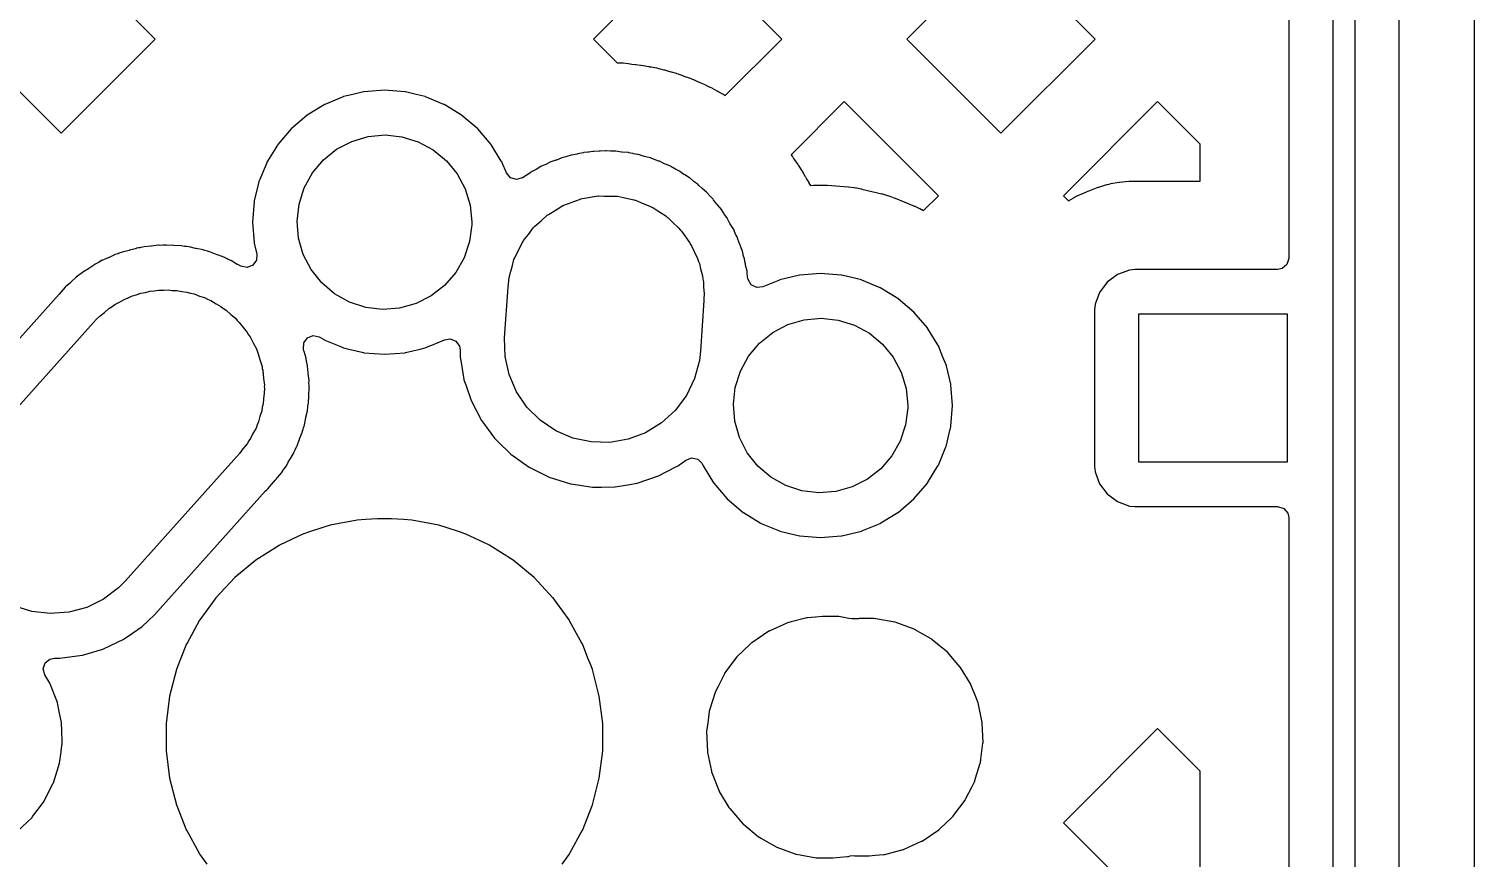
# Model space of a CAD drawing. Extents: x 124.3 to 210.2, y -114.7 to -26.3.
# Drawn here: x 193.42 to 209.99, y -79.89 to -70.38 of the extents above; entities that cross this region are included whole.
import ezdxf

# ---------------------------------------------------------------- set-up
doc = ezdxf.new("R2010")
doc.units = 0
doc.layers.add('BLACK', color=7, linetype='CONTINUOUS')

msp = doc.modelspace()

# ---------------------------------------------------------------- linework, layer by layer
at = {"layer": 'BLACK', "linetype": 'CONTINUOUS'}
for p, q in [((209.992, -30.6388), (209.992, -110.361)), ((208.375, -94.2982), (208.375, -40.4018)), ((208.625, -40.35), (208.625, -94.35)), ((209.133, -94.3142), (209.133, -40.4288)), ((207.867, -56.9845), (207.867, -73.0155)), ((194.871, -70.5004), (193.792, -69.4213)), ((200.976, -69.4213), (199.897, -70.5004)), ((202.055, -70.5004), (200.976, -69.4213)), ((204.568, -69.4213), (203.489, -70.5004)), ((205.647, -70.5004), (204.568, -69.4213)), ((192.712, -70.5004), (193.792, -71.5794)), ((193.792, -71.5794), (194.871, -70.5004)), ((199.897, -70.5004), (200.168, -70.772)), ((201.407, -71.1477), (202.055, -70.5004)), ((203.489, -70.5004), (204.568, -71.5794)), ((204.568, -71.5794), (205.647, -70.5004)), ((200.168, -70.772), (200.205, -70.773)), ((200.205, -70.773), (200.21, -70.7733)), ((200.21, -70.7733), (200.23, -70.7746)), ((200.23, -70.7746), (200.235, -70.7751)), ((200.235, -70.7751), (200.294, -70.7815)), ((200.294, -70.7815), (200.299, -70.7821)), ((200.299, -70.7821), (200.337, -70.7877)), ((200.337, -70.7877), (200.376, -70.7907)), ((200.376, -70.7907), (200.381, -70.7912)), ((200.381, -70.7912), (200.44, -70.7983)), ((200.44, -70.7983), (200.445, -70.7989)), ((200.445, -70.7989), (200.465, -70.802)), ((200.465, -70.802), (200.47, -70.8029)), ((200.47, -70.8029), (200.528, -70.8146)), ((200.528, -70.8146), (200.533, -70.8156)), ((200.533, -70.8156), (200.544, -70.8182)), ((200.544, -70.8182), (200.553, -70.8196)), ((200.553, -70.8196), (200.558, -70.8205)), ((200.558, -70.8205), (200.617, -70.8315)), ((200.617, -70.8315), (200.622, -70.8325)), ((200.622, -70.8325), (200.641, -70.8369)), ((200.641, -70.8369), (200.646, -70.8381)), ((200.646, -70.8381), (200.704, -70.8538)), ((200.704, -70.8538), (200.709, -70.8552)), ((200.709, -70.8552), (200.744, -70.8663)), ((200.744, -70.8663), (200.783, -70.8757)), ((200.783, -70.8757), (200.788, -70.8769)), ((200.788, -70.8769), (200.845, -70.8932)), ((200.845, -70.8932), (200.85, -70.8946)), ((200.85, -70.8946), (200.869, -70.9007)), ((200.869, -70.9007), (200.874, -70.9023)), ((200.874, -70.9023), (200.93, -70.923)), ((200.93, -70.923), (200.934, -70.9248)), ((200.934, -70.9248), (200.945, -70.9294)), ((200.945, -70.9294), (200.954, -70.9321)), ((200.954, -70.9321), (200.959, -70.9336)), ((200.959, -70.9336), (201.015, -70.9538)), ((201.015, -70.9538), (201.02, -70.9555)), ((201.02, -70.9555), (201.038, -70.9629)), ((201.038, -70.9629), (201.043, -70.9648)), ((201.043, -70.9648), (201.097, -70.9893)), ((201.097, -70.9893), (201.102, -70.9914)), ((201.102, -70.9914), (201.134, -71.0075)), ((201.134, -71.0075), (201.172, -71.0232)), ((201.172, -71.0232), (201.176, -71.0252)), ((201.176, -71.0252), (201.231, -71.0503)), ((201.231, -71.0503), (201.235, -71.0524)), ((201.235, -71.0524), (201.253, -71.0614)), ((201.253, -71.0614), (201.257, -71.0637)), ((201.257, -71.0637), (201.309, -71.093)), ((197.028, -71.1628), (196.818, -71.2499)), ((197.032, -71.1609), (197.028, -71.1628)), ((197.028, -71.1628), (197.028, -71.1628)), ((197.138, -71.1355), (197.032, -71.1609)), ((197.258, -71.1066), (197.138, -71.1355)), ((197.263, -71.1055), (197.258, -71.1066)), ((197.258, -71.1066), (197.258, -71.1066)), ((197.5, -71.0868), (197.263, -71.1055)), ((197.737, -71.1055), (197.5, -71.0868)), ((197.742, -71.1066), (197.737, -71.1055)), ((197.862, -71.1355), (197.742, -71.1066)), ((197.742, -71.1066), (197.742, -71.1066)), ((197.968, -71.1609), (197.862, -71.1355)), ((197.972, -71.1628), (197.968, -71.1609)), ((198.182, -71.2499), (197.972, -71.1628)), ((197.972, -71.1628), (197.972, -71.1628)), ((201.309, -71.093), (201.314, -71.0955)), ((201.314, -71.0955), (201.324, -71.1021)), ((201.324, -71.1021), (201.332, -71.1057)), ((201.332, -71.1057), (201.336, -71.108)), ((201.336, -71.108), (201.389, -71.1367)), ((201.389, -71.1367), (201.393, -71.1392)), ((201.393, -71.1392), (201.407, -71.1477)), ((202.772, -71.2174), (202.161, -71.8285)), ((203.851, -72.2964), (202.772, -71.2174)), ((206.364, -71.2174), (205.285, -72.2964)), ((206.852, -71.706), (206.364, -71.2174)), ((196.611, -71.3758), (196.43, -71.53)), ((196.615, -71.3732), (196.611, -71.3758)), ((196.809, -71.2543), (196.615, -71.3732)), ((196.615, -71.3732), (196.615, -71.3732)), ((196.813, -71.2518), (196.809, -71.2543)), ((196.818, -71.2499), (196.813, -71.2518)), ((196.818, -71.2499), (196.818, -71.2499)), ((198.187, -71.2518), (198.182, -71.2499)), ((198.182, -71.2499), (198.182, -71.2499)), ((198.191, -71.2543), (198.187, -71.2518)), ((198.385, -71.3732), (198.191, -71.2543)), ((198.389, -71.3758), (198.385, -71.3732)), ((198.385, -71.3732), (198.385, -71.3732)), ((198.57, -71.53), (198.389, -71.3758)), ((196.43, -71.53), (196.276, -71.7106)), ((198.724, -71.7106), (198.57, -71.53)), ((196.273, -71.7148), (196.161, -71.8982)), ((196.276, -71.7106), (196.273, -71.7148)), ((196.273, -71.7148), (196.273, -71.7148)), ((196.952, -71.7632), (197.125, -71.6728)), ((197.125, -71.6728), (197.313, -71.6177)), ((197.313, -71.6177), (197.507, -71.6)), ((197.507, -71.6), (197.701, -71.6204)), ((197.701, -71.6204), (197.888, -71.6781)), ((197.888, -71.6781), (198.059, -71.771)), ((198.727, -71.7148), (198.724, -71.7106)), ((198.839, -71.8982), (198.727, -71.7148)), ((198.727, -71.7148), (198.727, -71.7148)), ((206.852, -72.1275), (206.852, -71.706)), ((196.161, -71.8982), (196.152, -71.913)), ((196.675, -72.035), (196.8, -71.8855)), ((196.8, -71.8855), (196.952, -71.7632)), ((198.059, -71.771), (198.21, -71.8954)), ((198.21, -71.8954), (198.333, -72.0466)), ((198.848, -71.913), (198.839, -71.8982)), ((199.465, -71.8899), (199.397, -71.9128)), ((199.473, -71.8869), (199.465, -71.8899)), ((199.534, -71.8616), (199.473, -71.8869)), ((199.581, -71.8504), (199.534, -71.8616)), ((199.591, -71.8473), (199.581, -71.8504)), ((199.64, -71.8308), (199.591, -71.8473)), ((199.645, -71.83), (199.64, -71.8308)), ((199.71, -71.819), (199.645, -71.83)), ((199.645, -71.83), (199.645, -71.83)), ((199.718, -71.8173), (199.71, -71.819)), ((199.779, -71.8028), (199.718, -71.8173)), ((199.784, -71.8016), (199.779, -71.8028)), ((199.779, -71.8028), (199.779, -71.8028)), ((199.789, -71.8012), (199.784, -71.8016)), ((199.833, -71.7978), (199.789, -71.8012)), ((199.789, -71.8012), (199.789, -71.8012)), ((199.844, -71.7964), (199.833, -71.7978)), ((199.889, -71.7887), (199.844, -71.7964)), ((199.894, -71.7879), (199.889, -71.7887)), ((199.889, -71.7887), (199.889, -71.7887)), ((199.899, -71.7879), (199.894, -71.7879)), ((199.961, -71.7872), (199.899, -71.7879)), ((199.899, -71.7879), (199.899, -71.7879)), ((199.964, -71.7872), (199.961, -71.7872)), ((199.972, -71.7868), (199.964, -71.7872)), ((200.035, -71.7818), (199.972, -71.7868)), ((200.04, -71.7814), (200.035, -71.7818)), ((200.045, -71.7818), (200.04, -71.7814)), ((200.09, -71.7854), (200.045, -71.7818)), ((200.101, -71.7857), (200.09, -71.7854)), ((200.127, -71.7855), (200.101, -71.7857)), ((200.151, -71.7852), (200.127, -71.7855)), ((200.219, -71.7952), (200.151, -71.7852)), ((200.227, -71.7962), (200.219, -71.7952)), ((200.291, -71.8012), (200.227, -71.7962)), ((200.296, -71.8016), (200.291, -71.8012)), ((200.291, -71.8012), (200.291, -71.8012)), ((200.301, -71.8028), (200.296, -71.8016)), ((200.346, -71.8134), (200.301, -71.8028)), ((200.301, -71.8028), (200.301, -71.8028)), ((200.357, -71.8156), (200.346, -71.8134)), ((200.4, -71.822), (200.357, -71.8156)), ((200.405, -71.8228), (200.4, -71.822)), ((200.4, -71.822), (200.4, -71.822)), ((200.424, -71.8285), (200.405, -71.8228)), ((200.453, -71.8376), (200.424, -71.8285)), ((200.47, -71.843), (200.453, -71.8376)), ((200.478, -71.8452), (200.47, -71.843)), ((200.546, -71.8616), (200.478, -71.8452)), ((200.551, -71.8635), (200.546, -71.8616)), ((200.594, -71.8813), (200.551, -71.8635)), ((200.604, -71.8851), (200.594, -71.8813)), ((200.646, -71.8982), (200.604, -71.8851)), ((200.651, -71.8997), (200.646, -71.8982)), ((200.646, -71.8982), (200.646, -71.8982)), ((200.655, -71.9019), (200.651, -71.8997)), ((200.71, -71.9292), (200.655, -71.9019)), ((200.655, -71.9019), (200.655, -71.9019)), ((202.161, -71.8285), (202.177, -71.8492)), ((202.177, -71.8492), (202.18, -71.8531)), ((202.18, -71.8531), (202.191, -71.8691)), ((202.191, -71.8691), (202.194, -71.8732)), ((202.194, -71.8732), (202.228, -71.9229)), ((196.15, -71.9176), (196.071, -72.1086)), ((196.152, -71.913), (196.15, -71.9176)), ((196.15, -71.9176), (196.15, -71.9176)), ((196.581, -72.2061), (196.675, -72.035)), ((198.333, -72.0466), (198.425, -72.2189)), ((198.85, -71.9176), (198.848, -71.913)), ((198.898, -72.0331), (198.85, -71.9176)), ((198.85, -71.9176), (198.85, -71.9176)), ((198.944, -72.0894), (198.898, -72.0331)), ((199.117, -72.0699), (199.085, -72.0894)), ((199.126, -72.0636), (199.117, -72.0699)), ((199.142, -72.0519), (199.126, -72.0636)), ((199.169, -72.0319), (199.142, -72.0519)), ((199.194, -72.019), (199.169, -72.0319)), ((199.233, -71.9983), (199.194, -72.019)), ((199.241, -71.9941), (199.233, -71.9983)), ((199.292, -71.9626), (199.241, -71.9941)), ((199.296, -71.96), (199.292, -71.9626)), ((199.292, -71.9626), (199.292, -71.9626)), ((199.301, -71.9581), (199.296, -71.96)), ((199.34, -71.9419), (199.301, -71.9581)), ((199.301, -71.9581), (199.301, -71.9581)), ((199.35, -71.9371), (199.34, -71.9419)), ((199.392, -71.9151), (199.35, -71.9371)), ((199.397, -71.9128), (199.392, -71.9151)), ((199.392, -71.9151), (199.392, -71.9151)), ((200.718, -71.9328), (200.71, -71.9292)), ((200.735, -71.9397), (200.718, -71.9328)), ((200.779, -71.9581), (200.735, -71.9397)), ((200.784, -71.96), (200.779, -71.9581)), ((200.779, -71.9581), (200.779, -71.9581)), ((200.828, -71.9873), (200.784, -71.96)), ((200.838, -71.9927), (200.828, -71.9873)), ((200.881, -72.014), (200.838, -71.9927)), ((200.885, -72.0169), (200.881, -72.014)), ((200.934, -72.0519), (200.885, -72.0169)), ((200.885, -72.0169), (200.885, -72.0169)), ((200.942, -72.0567), (200.934, -72.0519)), ((200.999, -72.0918), (200.942, -72.0567)), ((202.228, -71.9229), (202.23, -71.9271)), ((202.23, -71.9271), (202.238, -71.9395)), ((202.238, -71.9395), (202.242, -71.9447)), ((202.242, -71.9447), (202.245, -71.9487)), ((202.245, -71.9487), (202.278, -71.9981)), ((202.278, -71.9981), (202.281, -72.0022)), ((202.281, -72.0022), (202.292, -72.019)), ((202.292, -72.019), (202.294, -72.0232)), ((202.294, -72.0232), (202.324, -72.0751)), ((196.049, -72.1809), (196.007, -72.3559)), ((196.061, -72.1324), (196.049, -72.1809)), ((196.071, -72.1086), (196.061, -72.1324)), ((196.522, -72.3921), (196.581, -72.2061)), ((198.425, -72.2189), (198.481, -72.4058)), ((199.012, -72.1109), (198.944, -72.0894)), ((199.08, -72.0923), (199.012, -72.1109)), ((199.085, -72.0894), (199.08, -72.0923)), ((201.003, -72.0944), (200.999, -72.0918)), ((200.999, -72.0918), (200.999, -72.0918)), ((201.043, -72.1287), (201.003, -72.0944)), ((201.052, -72.1356), (201.043, -72.1287)), ((201.043, -72.1287), (201.043, -72.1287)), ((201.087, -72.1601), (201.052, -72.1356)), ((201.091, -72.1629), (201.087, -72.1601)), ((201.087, -72.1601), (201.087, -72.1601)), ((201.106, -72.1779), (201.091, -72.1629)), ((201.137, -72.2081), (201.106, -72.1779)), ((201.143, -72.2139), (201.137, -72.2081)), ((201.193, -72.2567), (201.143, -72.2139)), ((202.324, -72.0751), (202.326, -72.0795)), ((202.326, -72.0795), (202.341, -72.1086)), ((202.341, -72.1086), (202.365, -72.1463)), ((202.365, -72.1463), (202.367, -72.1506)), ((202.367, -72.1506), (202.383, -72.1789)), ((202.383, -72.1789), (202.42, -72.176)), ((202.42, -72.176), (202.425, -72.1757)), ((202.425, -72.1757), (202.485, -72.1733)), ((202.485, -72.1733), (202.49, -72.1732)), ((202.49, -72.1732), (202.51, -72.1732)), ((202.51, -72.1732), (202.515, -72.1733)), ((202.515, -72.1733), (202.575, -72.1757)), ((202.575, -72.1757), (202.58, -72.176)), ((202.58, -72.176), (202.816, -72.1946)), ((202.816, -72.1946), (202.821, -72.1951)), ((202.821, -72.1951), (202.881, -72.2021)), ((202.881, -72.2021), (202.886, -72.2028)), ((202.886, -72.2028), (202.905, -72.2059)), ((202.905, -72.2059), (202.91, -72.2067)), ((202.91, -72.2067), (202.969, -72.2184)), ((202.969, -72.2184), (202.973, -72.2195)), ((202.973, -72.2195), (203.204, -72.2749)), ((205.547, -72.2499), (205.684, -72.1988)), ((205.684, -72.1988), (205.691, -72.1962)), ((205.691, -72.1962), (205.782, -72.1684)), ((205.782, -72.1684), (205.79, -72.1664)), ((205.79, -72.1664), (205.821, -72.1591)), ((205.821, -72.1591), (205.828, -72.1575)), ((205.828, -72.1575), (205.922, -72.1413)), ((205.922, -72.1413), (205.93, -72.1402)), ((205.93, -72.1402), (205.992, -72.1334)), ((205.992, -72.1334), (205.996, -72.1331)), ((205.996, -72.1331), (206.037, -72.1298)), ((206.037, -72.1298), (206.04, -72.1295)), ((206.04, -72.1295), (206.054, -72.1288)), ((206.054, -72.1288), (206.057, -72.1287)), ((206.057, -72.1287), (206.098, -72.1275)), ((206.098, -72.1275), (206.102, -72.1275)), ((206.102, -72.1275), (206.852, -72.1275)), ((196.005, -72.3633), (195.987, -72.6)), ((196.007, -72.3559), (196.005, -72.3633)), ((196.5, -72.586), (196.522, -72.3921)), ((199.556, -72.4046), (199.681, -72.3584)), ((199.681, -72.3584), (199.746, -72.3338)), ((199.746, -72.3338), (199.748, -72.3335)), ((199.748, -72.3335), (199.749, -72.3333)), ((199.749, -72.3333), (199.952, -72.2985)), ((199.952, -72.2985), (199.954, -72.2985)), ((199.954, -72.2985), (199.957, -72.298)), ((199.957, -72.298), (200.02, -72.2994)), ((200.02, -72.2994), (200.158, -72.3012)), ((200.158, -72.3012), (200.164, -72.3025)), ((200.164, -72.3025), (200.171, -72.3027)), ((200.171, -72.3027), (200.24, -72.3176)), ((200.24, -72.3176), (200.36, -72.3413)), ((200.36, -72.3413), (200.37, -72.3456)), ((200.37, -72.3456), (200.38, -72.3476)), ((200.38, -72.3476), (200.446, -72.3758)), ((200.446, -72.3758), (200.551, -72.4176)), ((201.199, -72.2614), (201.193, -72.2567)), ((201.233, -72.3021), (201.199, -72.2614)), ((201.241, -72.3103), (201.233, -72.3021)), ((201.267, -72.3357), (201.241, -72.3103)), ((201.274, -72.3428), (201.267, -72.3357)), ((201.293, -72.3682), (201.274, -72.3428)), ((201.312, -72.3941), (201.293, -72.3682)), ((201.318, -72.4008), (201.312, -72.3941)), ((201.366, -72.4569), (201.318, -72.4008)), ((203.204, -72.2749), (203.209, -72.2762)), ((203.209, -72.2762), (203.267, -72.2924)), ((203.267, -72.2924), (203.271, -72.2938)), ((203.271, -72.2938), (203.29, -72.2999)), ((203.29, -72.2999), (203.295, -72.3016)), ((203.295, -72.3016), (203.351, -72.3223)), ((203.351, -72.3223), (203.356, -72.3241)), ((203.356, -72.3241), (203.575, -72.4149)), ((203.68, -72.4667), (203.851, -72.2964)), ((205.285, -72.2964), (205.344, -72.3559)), ((205.344, -72.3559), (205.394, -72.3242)), ((205.394, -72.3242), (205.401, -72.3197)), ((205.401, -72.3197), (205.433, -72.3025)), ((205.433, -72.3025), (205.441, -72.2985)), ((205.441, -72.2985), (205.539, -72.2534)), ((205.539, -72.2534), (205.547, -72.2499)), ((198.481, -72.4058), (198.5, -72.6)), ((199.295, -72.5836), (199.364, -72.5203)), ((199.364, -72.5203), (199.373, -72.5148)), ((199.373, -72.5148), (199.379, -72.5099)), ((199.379, -72.5099), (199.468, -72.4566)), ((199.468, -72.4566), (199.546, -72.4088)), ((199.546, -72.4088), (199.552, -72.4066)), ((199.552, -72.4066), (199.556, -72.4046)), ((200.551, -72.4176), (200.564, -72.4262)), ((200.564, -72.4262), (200.576, -72.4313)), ((200.576, -72.4313), (200.635, -72.4707)), ((200.635, -72.4707), (200.725, -72.5275)), ((200.725, -72.5275), (200.74, -72.5415)), ((200.74, -72.5415), (200.754, -72.5506)), ((200.754, -72.5506), (200.802, -72.5989)), ((201.368, -72.4611), (201.366, -72.4569)), ((201.394, -72.503), (201.368, -72.4611)), ((201.368, -72.4611), (201.368, -72.4611)), ((201.4, -72.5123), (201.394, -72.503)), ((201.425, -72.5453), (201.4, -72.5123)), ((201.428, -72.5492), (201.425, -72.5453)), ((201.425, -72.5453), (201.425, -72.5453)), ((201.43, -72.5536), (201.428, -72.5492)), ((201.457, -72.6052), (201.43, -72.5536)), ((201.43, -72.5536), (201.43, -72.5536)), ((203.575, -72.4149), (203.58, -72.4169)), ((203.58, -72.4169), (203.634, -72.442)), ((203.634, -72.442), (203.638, -72.4441)), ((203.638, -72.4441), (203.656, -72.4531)), ((203.656, -72.4531), (203.66, -72.4554)), ((203.66, -72.4554), (203.68, -72.4667)), ((195.987, -72.6), (196.005, -72.8367)), ((196.516, -72.7805), (196.5, -72.586)), ((198.5, -72.6279), (198.475, -72.8215)), ((198.5, -72.6), (198.5, -72.6279)), ((199.151, -72.7385), (199.206, -72.6643)), ((199.206, -72.6643), (199.217, -72.6543)), ((199.217, -72.6543), (199.224, -72.6456)), ((199.224, -72.6456), (199.295, -72.5836)), ((200.802, -72.5989), (200.876, -72.6672)), ((200.876, -72.6672), (200.891, -72.6875)), ((200.891, -72.6875), (200.905, -72.7014)), ((200.905, -72.7014), (200.942, -72.7559)), ((201.461, -72.6127), (201.457, -72.6052)), ((201.497, -72.6719), (201.461, -72.6127)), ((201.5, -72.6761), (201.497, -72.6719)), ((201.497, -72.6719), (201.497, -72.6719)), ((201.521, -72.7266), (201.5, -72.6761)), ((201.526, -72.7367), (201.521, -72.7266)), ((194.657, -72.8978), (194.652, -72.8993)), ((194.661, -72.8972), (194.657, -72.8978)), ((194.68, -72.8947), (194.661, -72.8972)), ((194.661, -72.8972), (194.661, -72.8972)), ((194.694, -72.8928), (194.68, -72.8947)), ((194.707, -72.8904), (194.694, -72.8928)), ((194.744, -72.8816), (194.707, -72.8904)), ((194.824, -72.8753), (194.744, -72.8816)), ((194.831, -72.8746), (194.824, -72.8753)), ((194.911, -72.8638), (194.831, -72.8746)), ((194.916, -72.864), (194.911, -72.8638)), ((194.949, -72.8648), (194.916, -72.864)), ((194.916, -72.864), (194.916, -72.864)), ((194.962, -72.8644), (194.949, -72.8648)), ((194.995, -72.8618), (194.962, -72.8644)), ((195, -72.8614), (194.995, -72.8618)), ((194.995, -72.8618), (194.995, -72.8618)), ((195.081, -72.8678), (195, -72.8614)), ((195.087, -72.8681), (195.081, -72.8678)), ((195.168, -72.8701), (195.087, -72.8681)), ((195.173, -72.871), (195.168, -72.8701)), ((195.206, -72.877), (195.173, -72.871)), ((195.173, -72.871), (195.173, -72.871)), ((195.219, -72.8787), (195.206, -72.877)), ((195.231, -72.8796), (195.219, -72.8787)), ((195.256, -72.8816), (195.231, -72.8796)), ((195.261, -72.8828), (195.256, -72.8816)), ((195.335, -72.9005), (195.261, -72.8828)), ((195.261, -72.8828), (195.261, -72.8828)), ((196.005, -72.8367), (196.007, -72.8415)), ((196.007, -72.8415), (196.007, -72.8415)), ((196.007, -72.8415), (196.036, -72.9643)), ((196.57, -72.9681), (196.516, -72.7805)), ((198.475, -72.8215), (198.414, -73.0067)), ((199.039, -72.9164), (199.078, -72.8355)), ((199.078, -72.8355), (199.09, -72.8202)), ((199.09, -72.8202), (199.096, -72.8073)), ((199.096, -72.8073), (199.151, -72.7385)), ((200.942, -72.7559), (200.999, -72.8322)), ((200.999, -72.8322), (201.012, -72.8589)), ((201.012, -72.8589), (201.025, -72.878)), ((201.025, -72.878), (201.051, -72.9362)), ((201.542, -72.7688), (201.526, -72.7367)), ((201.547, -72.7771), (201.542, -72.7688)), ((201.548, -72.7818), (201.547, -72.7771)), ((201.567, -72.8364), (201.548, -72.7818)), ((201.57, -72.8445), (201.567, -72.8364)), ((201.598, -72.9137), (201.57, -72.8445)), ((194.224, -73.0598), (194.213, -73.066)), ((194.256, -73.04), (194.224, -73.0598)), ((194.261, -73.0381), (194.256, -73.04)), ((194.331, -73.0091), (194.261, -73.0381)), ((194.261, -73.0381), (194.261, -73.0381)), ((194.337, -73.0064), (194.331, -73.0091)), ((194.406, -72.9734), (194.337, -73.0064)), ((194.41, -72.9713), (194.406, -72.9734)), ((194.447, -72.9604), (194.41, -72.9713)), ((194.459, -72.9561), (194.447, -72.9604)), ((194.494, -72.9416), (194.459, -72.9561)), ((194.572, -72.9228), (194.494, -72.9416)), ((194.579, -72.921), (194.572, -72.9228)), ((194.627, -72.9066), (194.579, -72.921)), ((194.652, -72.8993), (194.627, -72.9066)), ((194.652, -72.8993), (194.652, -72.8993)), ((195.342, -72.9019), (195.335, -72.9005)), ((195.421, -72.9165), (195.342, -72.9019)), ((195.426, -72.9182), (195.421, -72.9165)), ((195.457, -72.9291), (195.426, -72.9182)), ((195.426, -72.9182), (195.426, -72.9182)), ((195.47, -72.9328), (195.457, -72.9291)), ((195.47, -72.933), (195.47, -72.9328)), ((195.506, -72.9416), (195.47, -72.933)), ((195.581, -72.9726), (195.506, -72.9416)), ((195.587, -72.975), (195.581, -72.9726)), ((195.627, -72.9888), (195.587, -72.975)), ((195.659, -73.0003), (195.627, -72.9888)), ((195.664, -73.0019), (195.659, -73.0003)), ((195.659, -73.0003), (195.659, -73.0003)), ((195.668, -73.0043), (195.664, -73.0019)), ((195.697, -73.02), (195.668, -73.0043)), ((195.668, -73.0043), (195.668, -73.0043)), ((195.709, -73.0255), (195.697, -73.02)), ((195.739, -73.0381), (195.709, -73.0255)), ((195.744, -73.04), (195.739, -73.0381)), ((195.739, -73.0381), (195.739, -73.0381)), ((195.748, -73.0426), (195.744, -73.04)), ((195.813, -73.0823), (195.748, -73.0426)), ((195.748, -73.0426), (195.748, -73.0426)), ((196.033, -73.0352), (195.991, -73.093)), ((196.036, -72.9643), (196.033, -73.0352)), ((196.659, -73.1417), (196.57, -72.9681)), ((198.414, -73.0067), (198.317, -73.1764)), ((198.963, -73.1113), (198.985, -73.0278)), ((198.985, -73.0278), (198.995, -73.007)), ((198.995, -73.007), (199.001, -72.9895)), ((199.001, -72.9895), (199.039, -72.9164)), ((201.051, -72.9362), (201.09, -73.0168)), ((201.09, -73.0168), (201.1, -73.0499)), ((201.1, -73.0499), (201.11, -73.0742)), ((201.603, -72.933), (201.598, -72.9137)), ((201.611, -72.9671), (201.603, -72.933)), ((201.614, -72.9779), (201.611, -72.9671)), ((201.629, -73.0208), (201.614, -72.9779)), ((201.637, -73.0679), (201.629, -73.0208)), ((207.867, -73.0155), (207.846, -73.0836)), ((193.967, -73.2284), (193.908, -73.2844)), ((193.998, -73.2068), (193.967, -73.2284)), ((194.008, -73.1989), (193.998, -73.2068)), ((194.037, -73.1744), (194.008, -73.1989)), ((194.041, -73.1718), (194.037, -73.1744)), ((194.106, -73.1322), (194.041, -73.1718)), ((194.041, -73.1718), (194.041, -73.1718)), ((194.111, -73.1285), (194.106, -73.1322)), ((194.178, -73.0824), (194.111, -73.1285)), ((194.183, -73.0803), (194.178, -73.0824)), ((194.213, -73.066), (194.183, -73.0803)), ((194.183, -73.0803), (194.183, -73.0803)), ((195.819, -73.0857), (195.813, -73.0823)), ((195.854, -73.1046), (195.819, -73.0857)), ((195.925, -73.1192), (195.854, -73.1046)), ((195.991, -73.093), (195.925, -73.1192)), ((196.781, -73.2947), (196.659, -73.1417)), ((198.317, -73.1764), (198.19, -73.3242)), ((198.93, -73.2343), (198.937, -73.208)), ((198.937, -73.208), (198.94, -73.1861)), ((198.94, -73.1861), (198.963, -73.1113)), ((201.11, -73.0742), (201.123, -73.1335)), ((201.123, -73.1335), (201.146, -73.215)), ((201.146, -73.215), (201.15, -73.2537)), ((201.639, -73.0821), (201.637, -73.0679)), ((201.641, -73.0905), (201.639, -73.0821)), ((201.657, -73.1589), (201.641, -73.0905)), ((201.658, -73.1637), (201.657, -73.1589)), ((201.657, -73.1589), (201.657, -73.1589)), ((201.66, -73.1868), (201.658, -73.1637)), ((201.663, -73.2187), (201.66, -73.1868)), ((201.664, -73.2298), (201.663, -73.2187)), ((201.667, -73.2455), (201.664, -73.2298)), ((202.258, -73.2066), (202.113, -73.2416)), ((202.263, -73.2055), (202.258, -73.2066)), ((202.258, -73.2066), (202.258, -73.2066)), ((202.5, -73.1868), (202.263, -73.2055)), ((202.737, -73.2055), (202.5, -73.1868)), ((202.742, -73.2066), (202.737, -73.2055)), ((202.887, -73.2416), (202.742, -73.2066)), ((202.742, -73.2066), (202.742, -73.2066)), ((205.903, -73.1994), (205.787, -73.2867)), ((206.04, -73.1483), (205.903, -73.1994)), ((206.102, -73.1415), (206.04, -73.1483)), ((207.74, -73.1415), (206.102, -73.1415)), ((207.793, -73.1301), (207.74, -73.1415)), ((207.846, -73.0836), (207.793, -73.1301)), ((193.838, -73.3451), (193.772, -73.4224)), ((193.841, -73.3414), (193.838, -73.3451)), ((193.838, -73.3451), (193.838, -73.3451)), ((193.845, -73.3382), (193.841, -73.3414)), ((193.903, -73.2889), (193.845, -73.3382)), ((193.845, -73.3382), (193.845, -73.3382)), ((193.908, -73.2844), (193.903, -73.2889)), ((194.761, -73.4044), (194.809, -73.3914)), ((194.809, -73.3914), (194.859, -73.3876)), ((194.859, -73.3876), (194.912, -73.3785)), ((194.912, -73.3785), (194.969, -73.3792)), ((194.969, -73.3792), (195.022, -73.3752)), ((195.022, -73.3752), (195.068, -73.3805)), ((195.068, -73.3805), (195.118, -73.3812)), ((195.118, -73.3812), (195.178, -73.3931)), ((195.178, -73.3931), (195.234, -73.3996)), ((196.929, -73.4211), (196.781, -73.2947)), ((198.19, -73.3242), (198.036, -73.4443)), ((198.878, -73.9235), (198.917, -73.3435)), ((198.917, -73.3435), (198.93, -73.2343)), ((201.15, -73.2537), (201.156, -73.2829)), ((201.156, -73.2829), (201.158, -73.3408)), ((201.158, -73.3408), (201.165, -73.42)), ((201.669, -73.2557), (201.667, -73.2455)), ((201.705, -73.3167), (201.669, -73.2557)), ((201.769, -73.3485), (201.705, -73.3167)), ((201.839, -73.3409), (201.769, -73.3485)), ((202.028, -73.2628), (201.839, -73.3409)), ((202.032, -73.2609), (202.028, -73.2628)), ((202.028, -73.2628), (202.028, -73.2628)), ((202.113, -73.2416), (202.032, -73.2609)), ((202.968, -73.2609), (202.887, -73.2416)), ((202.972, -73.2628), (202.968, -73.2609)), ((203.182, -73.3499), (202.972, -73.2628)), ((202.972, -73.2628), (202.972, -73.2628)), ((203.187, -73.3518), (203.182, -73.3499)), ((203.182, -73.3499), (203.182, -73.3499)), ((203.191, -73.3543), (203.187, -73.3518)), ((203.385, -73.4732), (203.191, -73.3543)), ((205.787, -73.2867), (205.699, -73.4033)), ((193.77, -73.4247), (192.9, -74.3943)), ((193.772, -73.4224), (193.77, -73.4247)), ((194.377, -73.5671), (194.411, -73.5418)), ((194.411, -73.5418), (194.462, -73.5165)), ((194.462, -73.5165), (194.516, -73.4846)), ((194.516, -73.4846), (194.561, -73.4678)), ((194.561, -73.4678), (194.602, -73.4476)), ((194.602, -73.4476), (194.654, -73.4334)), ((194.654, -73.4334), (194.709, -73.4133)), ((194.709, -73.4133), (194.761, -73.4044)), ((195.234, -73.3996), (195.275, -73.4124)), ((195.275, -73.4124), (195.32, -73.4213)), ((195.32, -73.4213), (195.381, -73.4457)), ((195.381, -73.4457), (195.438, -73.4637)), ((195.438, -73.4637), (195.472, -73.4822)), ((195.472, -73.4822), (195.511, -73.4976)), ((195.511, -73.4976), (195.57, -73.535)), ((195.57, -73.535), (195.626, -73.5651)), ((197.1, -73.5164), (196.929, -73.4211)), ((197.285, -73.5767), (197.1, -73.5164)), ((197.862, -73.5323), (197.674, -73.5848)), ((198.036, -73.4443), (197.862, -73.5323)), ((201.162, -73.4965), (201.122, -74.0765)), ((201.163, -73.4789), (201.162, -73.4905)), ((201.162, -73.4905), (201.162, -73.4965)), ((201.165, -73.42), (201.163, -73.4789)), ((203.389, -73.4758), (203.385, -73.4732)), ((203.385, -73.4732), (203.385, -73.4732)), ((203.57, -73.63), (203.389, -73.4758)), ((205.648, -73.5397), (205.641, -73.6019)), ((205.699, -73.4033), (205.648, -73.5397)), ((194.178, -73.7332), (194.184, -73.7256)), ((194.184, -73.7256), (194.195, -73.7155)), ((194.195, -73.7155), (194.24, -73.6706)), ((194.24, -73.6706), (194.289, -73.6338)), ((194.289, -73.6338), (194.339, -73.5899)), ((194.339, -73.5899), (194.377, -73.5671)), ((195.626, -73.5651), (195.653, -73.5875)), ((195.653, -73.5875), (195.685, -73.6075)), ((195.685, -73.6075), (195.74, -73.6582)), ((195.74, -73.6582), (195.791, -73.7003)), ((195.791, -73.7003), (195.812, -73.7246)), ((195.812, -73.7246), (195.836, -73.7472)), ((197.479, -73.5998), (197.285, -73.5767)), ((197.674, -73.5848), (197.479, -73.5998)), ((202.125, -73.7728), (202.313, -73.7177)), ((202.313, -73.7177), (202.507, -73.7)), ((202.507, -73.7), (202.701, -73.7204)), ((202.701, -73.7204), (202.888, -73.7781)), ((203.724, -73.8106), (203.57, -73.63)), ((205.641, -73.6019), (205.641, -75.3981)), ((206.15, -75.35), (206.15, -73.65)), ((206.15, -73.65), (207.85, -73.65)), ((207.85, -73.65), (207.85, -75.35)), ((192.853, -75.2087), (194.163, -73.7487)), ((194.163, -73.7487), (194.178, -73.7332)), ((195.836, -73.7472), (195.884, -73.8109)), ((195.884, -73.8109), (195.928, -73.8644)), ((195.928, -73.8644), (195.942, -73.8887)), ((195.942, -73.8887), (195.959, -73.9122)), ((201.8, -73.9855), (201.952, -73.8632)), ((201.952, -73.8632), (202.125, -73.7728)), ((202.888, -73.7781), (203.059, -73.871)), ((203.059, -73.871), (203.21, -73.9954)), ((203.727, -73.8148), (203.724, -73.8106)), ((203.836, -73.9937), (203.727, -73.8148)), ((203.727, -73.8148), (203.727, -73.8148)), ((195.959, -73.9122), (195.997, -73.9879)), ((195.997, -73.9879), (196.032, -74.0514)), ((196.032, -74.0514), (196.039, -74.0742)), ((196.573, -74.0532), (196.576, -73.9823)), ((196.577, -74.0725), (196.573, -74.0532)), ((196.576, -73.9823), (196.618, -73.9246)), ((196.618, -73.9246), (196.683, -73.8983)), ((196.683, -73.8983), (196.753, -73.9119)), ((196.753, -73.9119), (196.761, -73.9164)), ((196.761, -73.9164), (196.813, -73.9482)), ((196.813, -73.9482), (196.818, -73.9501)), ((196.818, -73.9501), (196.818, -73.9501)), ((196.818, -73.9501), (196.989, -74.021)), ((196.989, -74.021), (197.032, -74.0391)), ((197.032, -74.0391), (197.091, -74.0532)), ((197.091, -74.0532), (197.258, -74.0934)), ((197.742, -74.0934), (197.909, -74.0532)), ((197.909, -74.0532), (197.968, -74.0391)), ((197.968, -74.0391), (198.019, -74.0176)), ((198.019, -74.0176), (198.044, -74.0074)), ((198.044, -74.0074), (198.187, -73.9482)), ((198.187, -73.9488), (198.254, -73.9363)), ((198.187, -73.9482), (198.187, -73.9488)), ((198.254, -73.9363), (198.319, -73.963)), ((198.319, -73.963), (198.36, -74.021)), ((198.36, -74.021), (198.367, -74.0603)), ((198.883, -74.1371), (198.878, -73.9235)), ((201.675, -74.135), (201.8, -73.9855)), ((203.21, -73.9954), (203.333, -74.1466)), ((203.848, -74.013), (203.836, -73.9937)), ((203.85, -74.0176), (203.848, -74.013)), ((203.903, -74.1457), (203.85, -74.0176)), ((203.85, -74.0176), (203.85, -74.0176)), ((196.039, -74.0742), (196.05, -74.0968)), ((196.05, -74.0968), (196.075, -74.1832)), ((196.075, -74.1832), (196.098, -74.2546)), ((196.579, -74.0791), (196.577, -74.0725)), ((196.602, -74.1565), (196.579, -74.0791)), ((196.603, -74.1614), (196.602, -74.1565)), ((196.607, -74.194), (196.603, -74.1614)), ((196.61, -74.2067), (196.607, -74.194)), ((196.618, -74.2437), (196.61, -74.2067)), ((197.258, -74.0934), (197.258, -74.0934)), ((197.258, -74.0934), (197.263, -74.0945)), ((197.263, -74.0945), (197.5, -74.1132)), ((197.5, -74.1132), (197.737, -74.0945)), ((197.737, -74.0945), (197.742, -74.0934)), ((197.742, -74.0934), (197.742, -74.0934)), ((198.367, -74.0603), (198.368, -74.1132)), ((198.368, -74.1132), (198.368, -74.1457)), ((198.368, -74.1457), (198.382, -74.2314)), ((198.929, -74.3458), (198.883, -74.1371)), ((201.11, -74.1857), (201.054, -74.3921)), ((201.122, -74.0765), (201.11, -74.1857)), ((201.581, -74.3061), (201.675, -74.135)), ((203.333, -74.1466), (203.425, -74.3189)), ((203.939, -74.2324), (203.903, -74.1457)), ((196.098, -74.2546), (196.1, -74.2746)), ((196.1, -74.2746), (196.106, -74.295)), ((196.106, -74.295), (196.115, -74.3903)), ((196.115, -74.3903), (196.124, -74.4666)), ((196.619, -74.2486), (196.618, -74.2437)), ((196.625, -74.3245), (196.619, -74.2486)), ((196.619, -74.2486), (196.619, -74.2486)), ((196.625, -74.3313), (196.625, -74.3245)), ((196.636, -74.4114), (196.625, -74.3313)), ((198.382, -74.2314), (198.407, -74.3788)), ((198.407, -74.3788), (198.411, -74.3992)), ((199.014, -74.542), (198.929, -74.3458)), ((201.522, -74.4921), (201.581, -74.3061)), ((203.425, -74.3189), (203.481, -74.5058)), ((203.942, -74.2437), (203.939, -74.2324)), ((203.993, -74.4557), (203.942, -74.2437)), ((196.124, -74.4666), (196.123, -74.4829)), ((196.123, -74.4829), (196.125, -74.5)), ((196.125, -74.5), (196.123, -74.5589)), ((196.632, -74.5809), (196.638, -74.5049)), ((196.635, -74.4492), (196.636, -74.4163)), ((196.636, -74.4621), (196.635, -74.4492)), ((196.636, -74.4163), (196.636, -74.4114)), ((196.636, -74.4163), (196.636, -74.4163)), ((196.638, -74.4951), (196.636, -74.4621)), ((196.639, -74.5), (196.638, -74.4951)), ((196.638, -74.5049), (196.639, -74.5)), ((198.411, -74.3992), (198.412, -74.4039)), ((198.412, -74.4039), (198.432, -74.4633)), ((198.432, -74.4633), (198.493, -74.6429)), ((199.134, -74.7186), (199.014, -74.542)), ((201.054, -74.3921), (200.961, -74.5845)), ((201.5, -74.686), (201.522, -74.4921)), ((203.481, -74.5058), (203.5, -74.7)), ((203.995, -74.4633), (203.993, -74.4557)), ((204.013, -74.7), (203.995, -74.4633)), ((196.1, -74.7194), (196.094, -74.7626)), ((196.111, -74.6799), (196.1, -74.7194)), ((196.114, -74.6219), (196.111, -74.6799)), ((196.123, -74.5589), (196.114, -74.6219)), ((196.618, -74.7563), (196.621, -74.7184)), ((196.621, -74.7184), (196.623, -74.7056)), ((196.623, -74.7056), (196.629, -74.6733)), ((196.629, -74.6733), (196.63, -74.6684)), ((196.629, -74.6733), (196.629, -74.6733)), ((196.63, -74.6684), (196.632, -74.5877)), ((196.632, -74.5877), (196.632, -74.5809)), ((198.493, -74.6429), (198.612, -74.8707)), ((199.286, -74.8693), (199.134, -74.7186)), ((200.961, -74.5845), (200.833, -74.7557)), ((201.516, -74.8805), (201.5, -74.686)), ((203.5, -74.7), (203.5, -74.7279)), ((203.995, -74.9367), (204.013, -74.7)), ((196.056, -74.8866), (196.04, -74.9201)), ((196.072, -74.8271), (196.056, -74.8866)), ((196.094, -74.7626), (196.072, -74.8271)), ((196.583, -74.9213), (196.598, -74.8419)), ((196.598, -74.8419), (196.599, -74.8352)), ((196.599, -74.8352), (196.617, -74.7611)), ((196.617, -74.7611), (196.618, -74.7563)), ((196.617, -74.7611), (196.617, -74.7611)), ((198.612, -74.8707), (198.648, -74.9188)), ((199.463, -74.9887), (199.286, -74.8693)), ((200.833, -74.7557), (200.675, -74.8996)), ((201.57, -75.0681), (201.516, -74.8805)), ((203.5, -74.7279), (203.475, -74.9215)), ((195.992, -75.0209), (195.964, -75.0794)), ((196.028, -74.9576), (195.992, -75.0209)), ((196.04, -74.9201), (196.028, -74.9576)), ((196.527, -75.0813), (196.556, -75.0109)), ((196.556, -75.0109), (196.558, -75.0063)), ((196.558, -75.0063), (196.567, -74.9694)), ((196.567, -74.9694), (196.571, -74.957)), ((196.571, -74.957), (196.582, -74.926)), ((196.582, -74.926), (196.583, -74.9213)), ((196.582, -74.926), (196.582, -74.926)), ((198.648, -74.9188), (198.762, -75.0726)), ((199.66, -75.0723), (199.463, -74.9887)), ((200.493, -75.0111), (200.293, -75.0862)), ((200.675, -74.8996), (200.493, -75.0111)), ((203.475, -74.9215), (203.414, -75.1067)), ((203.939, -75.1676), (203.971, -75.0353)), ((203.971, -75.0353), (203.993, -74.9415)), ((203.993, -74.9415), (203.995, -74.9367)), ((203.993, -74.9415), (203.993, -74.9415)), ((195.878, -75.1966), (195.837, -75.2513)), ((195.927, -75.1372), (195.878, -75.1966)), ((195.944, -75.1063), (195.927, -75.1372)), ((195.964, -75.0794), (195.944, -75.1063)), ((196.462, -75.2393), (196.475, -75.2088)), ((196.475, -75.2088), (196.48, -75.1971)), ((196.48, -75.1971), (196.496, -75.1682)), ((196.496, -75.1682), (196.498, -75.1638)), ((196.496, -75.1682), (196.496, -75.1682)), ((196.498, -75.1638), (196.5, -75.1592)), ((196.5, -75.1592), (196.525, -75.0877)), ((196.5, -75.1592), (196.5, -75.1592)), ((196.525, -75.0877), (196.527, -75.0813)), ((198.762, -75.0726), (198.765, -75.0771)), ((198.765, -75.0771), (198.769, -75.0806)), ((198.769, -75.0806), (198.769, -75.0806)), ((198.769, -75.0806), (198.797, -75.1081)), ((198.797, -75.1081), (198.949, -75.257)), ((199.869, -75.1173), (199.66, -75.0723)), ((200.082, -75.122), (199.869, -75.1173)), ((200.293, -75.0862), (200.082, -75.122)), ((201.659, -75.2417), (201.57, -75.0681)), ((203.414, -75.1067), (203.317, -75.2764)), ((203.85, -75.3824), (203.937, -75.1722)), ((203.937, -75.1722), (203.939, -75.1676)), ((203.937, -75.1722), (203.937, -75.1722)), ((195.837, -75.2513), (194.527, -76.7113)), ((196.376, -75.39), (196.397, -75.3501)), ((196.397, -75.3501), (196.414, -75.319)), ((196.414, -75.319), (196.418, -75.3131)), ((196.418, -75.3131), (196.457, -75.2481)), ((196.457, -75.2481), (196.46, -75.2439)), ((196.46, -75.2439), (196.462, -75.2393)), ((196.462, -75.2393), (196.462, -75.2393)), ((198.949, -75.257), (199.159, -75.406)), ((200.871, -75.3881), (200.956, -75.3245)), ((200.956, -75.3245), (201.023, -75.3)), ((201.023, -75.3), (201.092, -75.3153)), ((201.092, -75.3153), (201.142, -75.3657)), ((201.142, -75.3657), (201.148, -75.3774)), ((201.148, -75.3774), (201.15, -75.3824)), ((201.15, -75.3824), (201.15, -75.3824)), ((201.15, -75.3824), (201.152, -75.387)), ((201.781, -75.3947), (201.659, -75.2417)), ((203.317, -75.2764), (203.19, -75.4242)), ((203.848, -75.387), (203.85, -75.3824)), ((207.85, -75.35), (206.15, -75.35)), ((196.247, -75.5556), (196.259, -75.5431)), ((196.259, -75.5431), (196.262, -75.5393)), ((196.262, -75.5393), (196.269, -75.5301)), ((196.269, -75.5301), (196.273, -75.5249)), ((196.273, -75.5249), (196.326, -75.4631)), ((196.326, -75.4631), (196.328, -75.4589)), ((196.328, -75.4589), (196.345, -75.4307)), ((196.328, -75.4589), (196.328, -75.4589)), ((196.345, -75.4307), (196.353, -75.42)), ((196.353, -75.42), (196.373, -75.394)), ((196.373, -75.3939), (196.376, -75.39)), ((196.373, -75.394), (196.373, -75.3939)), ((199.159, -75.406), (199.389, -75.5203)), ((199.389, -75.5203), (199.634, -75.5972)), ((200.399, -75.5892), (200.643, -75.5072)), ((200.643, -75.5072), (200.84, -75.4043)), ((200.84, -75.4043), (200.866, -75.3903)), ((200.866, -75.3903), (200.871, -75.3881)), ((200.866, -75.3903), (200.866, -75.3903)), ((201.152, -75.387), (201.154, -75.3912)), ((201.154, -75.3912), (201.273, -75.5852)), ((201.929, -75.5211), (201.781, -75.3947)), ((202.1, -75.6164), (201.929, -75.5211)), ((203.036, -75.5443), (202.862, -75.6323)), ((203.19, -75.4242), (203.036, -75.5443)), ((203.727, -75.5852), (203.846, -75.3912)), ((203.846, -75.3912), (203.848, -75.387)), ((205.641, -75.3981), (205.648, -75.4603)), ((205.648, -75.4603), (205.699, -75.5967)), ((194.863, -77.0987), (196.138, -75.678)), ((196.138, -75.678), (196.15, -75.6663)), ((196.15, -75.6663), (196.155, -75.6618)), ((196.155, -75.6618), (196.159, -75.6586)), ((196.155, -75.6618), (196.155, -75.6618)), ((196.159, -75.6586), (196.162, -75.6549)), ((196.162, -75.6549), (196.229, -75.5768)), ((196.162, -75.6549), (196.162, -75.6549)), ((196.229, -75.5768), (196.231, -75.5745)), ((196.231, -75.5745), (196.247, -75.5556)), ((199.634, -75.5972), (199.639, -75.5979)), ((199.639, -75.5979), (199.639, -75.5979)), ((199.639, -75.5979), (199.884, -75.634)), ((199.884, -75.634), (199.884, -75.634)), ((199.884, -75.634), (199.889, -75.6348)), ((199.889, -75.6348), (199.989, -75.6337)), ((199.989, -75.6337), (200.141, -75.6321)), ((200.141, -75.6321), (200.141, -75.6321)), ((200.141, -75.6321), (200.146, -75.6321)), ((200.146, -75.6321), (200.312, -75.6039)), ((200.312, -75.6039), (200.394, -75.59)), ((200.394, -75.59), (200.399, -75.5892)), ((200.394, -75.59), (200.394, -75.59)), ((201.273, -75.5852), (201.273, -75.5852)), ((201.273, -75.5852), (201.276, -75.5894)), ((201.276, -75.5894), (201.43, -75.77)), ((202.285, -75.6767), (202.1, -75.6164)), ((202.479, -75.6998), (202.285, -75.6767)), ((202.674, -75.6848), (202.479, -75.6998)), ((202.862, -75.6323), (202.674, -75.6848)), ((203.57, -75.77), (203.724, -75.5894)), ((203.724, -75.5894), (203.727, -75.5852)), ((203.727, -75.5852), (203.727, -75.5852)), ((205.699, -75.5967), (205.787, -75.7133)), ((205.787, -75.7133), (205.903, -75.8006)), ((201.43, -75.77), (201.611, -75.9242)), ((203.389, -75.9242), (203.57, -75.77)), ((205.903, -75.8006), (206.04, -75.8517)), ((206.04, -75.8517), (206.102, -75.8585)), ((206.102, -75.8585), (207.74, -75.8585)), ((207.74, -75.8585), (207.809, -75.8785)), ((207.809, -75.8785), (207.855, -75.9322)), ((197.186, -76.0124), (196.876, -76.0714)), ((197.282, -76.0064), (197.186, -76.0124)), ((197.419, -75.9977), (197.282, -76.0064)), ((197.421, -75.9976), (197.419, -75.9977)), ((197.419, -75.9977), (197.419, -75.9977)), ((197.579, -75.9976), (197.421, -75.9976)), ((197.581, -75.9977), (197.579, -75.9976)), ((197.718, -76.0064), (197.581, -75.9977)), ((197.581, -75.9977), (197.581, -75.9977)), ((197.814, -76.0124), (197.718, -76.0064)), ((198.124, -76.0714), (197.814, -76.0124)), ((201.611, -75.9242), (201.615, -75.9268)), ((201.615, -75.9268), (201.615, -75.9268)), ((201.615, -75.9268), (201.809, -76.0457)), ((201.809, -76.0457), (201.813, -76.0482)), ((203.187, -76.0482), (203.191, -76.0457)), ((203.191, -76.0457), (203.385, -75.9268)), ((203.385, -75.9268), (203.389, -75.9242)), ((203.385, -75.9268), (203.385, -75.9268)), ((207.855, -75.9322), (207.867, -75.9845)), ((207.867, -75.9845), (207.867, -92.0155)), ((196.573, -76.1704), (196.296, -76.3011)), ((196.577, -76.1687), (196.573, -76.1704)), ((196.573, -76.1704), (196.573, -76.1704)), ((196.639, -76.1485), (196.577, -76.1687)), ((196.792, -76.0989), (196.639, -76.1485)), ((196.876, -76.0714), (196.792, -76.0989)), ((198.208, -76.0989), (198.124, -76.0714)), ((198.361, -76.1485), (198.208, -76.0989)), ((198.423, -76.1687), (198.361, -76.1485)), ((198.427, -76.1704), (198.423, -76.1687)), ((198.704, -76.3011), (198.427, -76.1704)), ((198.427, -76.1704), (198.427, -76.1704)), ((201.813, -76.0482), (201.818, -76.0501)), ((201.818, -76.0501), (201.818, -76.0501)), ((201.818, -76.0501), (202.028, -76.1372)), ((202.028, -76.1372), (202.032, -76.1391)), ((202.032, -76.1391), (202.113, -76.1584)), ((202.113, -76.1584), (202.258, -76.1934)), ((202.258, -76.1934), (202.258, -76.1934)), ((202.258, -76.1934), (202.263, -76.1945)), ((202.263, -76.1945), (202.5, -76.2132)), ((202.5, -76.2132), (202.737, -76.1945)), ((202.737, -76.1945), (202.742, -76.1934)), ((202.742, -76.1934), (202.887, -76.1584)), ((202.742, -76.1934), (202.742, -76.1934)), ((202.887, -76.1584), (202.968, -76.1391)), ((202.968, -76.1391), (202.972, -76.1372)), ((202.972, -76.1372), (203.182, -76.0501)), ((203.182, -76.0501), (203.187, -76.0482)), ((203.182, -76.0501), (203.182, -76.0501)), ((196.292, -76.3028), (196.026, -76.4715)), ((196.296, -76.3011), (196.292, -76.3028)), ((196.296, -76.3011), (196.296, -76.3011)), ((198.708, -76.3028), (198.704, -76.3011)), ((198.704, -76.3011), (198.704, -76.3011)), ((198.974, -76.4715), (198.708, -76.3028)), ((196.026, -76.4715), (195.784, -76.6722)), ((199.216, -76.6722), (198.974, -76.4715)), ((195.784, -76.6722), (195.568, -76.9018)), ((199.432, -76.9018), (199.216, -76.6722)), ((194.45, -76.7894), (194.279, -76.9182)), ((194.527, -76.7113), (194.45, -76.7894)), ((193.456, -77.0604), (193.252, -76.9963)), ((194.088, -77.0124), (193.881, -77.0686)), ((194.279, -76.9182), (194.088, -77.0124)), ((195.529, -76.9554), (195.383, -77.1565)), ((195.566, -76.905), (195.529, -76.9554)), ((195.568, -76.9018), (195.566, -76.905)), ((195.566, -76.905), (195.566, -76.905)), ((199.434, -76.905), (199.432, -76.9018)), ((199.471, -76.9554), (199.434, -76.905)), ((199.434, -76.905), (199.434, -76.905)), ((199.617, -77.1565), (199.471, -76.9554)), ((193.668, -77.0848), (193.456, -77.0604)), ((193.881, -77.0686), (193.668, -77.0848)), ((194.723, -77.2316), (194.792, -77.1665)), ((194.792, -77.1665), (194.861, -77.1004)), ((194.861, -77.1004), (194.863, -77.0987)), ((194.861, -77.1004), (194.861, -77.1004)), ((195.381, -77.16), (195.233, -77.429)), ((195.383, -77.1565), (195.381, -77.16)), ((195.381, -77.16), (195.381, -77.16)), ((199.619, -77.16), (199.617, -77.1565)), ((199.767, -77.429), (199.619, -77.16)), ((199.619, -77.16), (199.619, -77.16)), ((202.114, -77.1925), (201.91, -77.2846)), ((202.119, -77.1903), (202.114, -77.1925)), ((202.114, -77.1925), (202.114, -77.1925)), ((202.163, -77.1788), (202.119, -77.1903)), ((202.341, -77.1327), (202.163, -77.1788)), ((202.346, -77.1313), (202.341, -77.1327)), ((202.341, -77.1327), (202.341, -77.1327)), ((202.351, -77.1309), (202.346, -77.1313)), ((202.44, -77.1234), (202.351, -77.1309)), ((202.351, -77.1309), (202.351, -77.1309)), ((202.521, -77.1165), (202.44, -77.1234)), ((202.686, -77.1165), (202.521, -77.1165)), ((202.688, -77.1166), (202.686, -77.1165)), ((202.707, -77.1175), (202.688, -77.1166)), ((202.688, -77.1166), (202.688, -77.1166)), ((202.711, -77.1177), (202.707, -77.1175)), ((202.707, -77.1175), (202.707, -77.1175)), ((202.825, -77.1384), (202.711, -77.1177)), ((202.858, -77.1443), (202.825, -77.1384)), ((202.891, -77.1458), (202.858, -77.1443)), ((202.933, -77.1423), (202.891, -77.1458)), ((202.942, -77.1415), (202.933, -77.1423)), ((203.104, -77.1415), (202.942, -77.1415)), ((203.106, -77.1416), (203.104, -77.1415)), ((203.111, -77.1418), (203.106, -77.1416)), ((203.106, -77.1416), (203.106, -77.1416)), ((203.128, -77.1426), (203.111, -77.1418)), ((203.132, -77.1434), (203.128, -77.1426)), ((203.35, -77.1827), (203.132, -77.1434)), ((203.132, -77.1434), (203.132, -77.1434)), ((203.355, -77.1837), (203.35, -77.1827)), ((203.35, -77.1827), (203.35, -77.1827)), ((203.572, -77.2623), (203.355, -77.1837)), ((194.517, -77.3737), (194.612, -77.3087)), ((194.612, -77.3087), (194.723, -77.2316)), ((201.905, -77.2868), (201.71, -77.4179)), ((201.91, -77.2846), (201.905, -77.2868)), ((201.91, -77.2846), (201.91, -77.2846)), ((203.577, -77.265), (203.572, -77.2623)), ((203.768, -77.3737), (203.577, -77.265)), ((194.038, -77.5607), (194.27, -77.4915)), ((194.27, -77.4915), (194.28, -77.4887)), ((194.28, -77.4887), (194.512, -77.3776)), ((194.512, -77.3776), (194.517, -77.3737)), ((195.231, -77.4324), (195.167, -77.5955)), ((195.233, -77.429), (195.231, -77.4324)), ((199.769, -77.4324), (199.767, -77.429)), ((199.833, -77.5955), (199.769, -77.4324)), ((201.693, -77.4336), (201.54, -77.58)), ((201.706, -77.4216), (201.693, -77.4336)), ((201.71, -77.4179), (201.706, -77.4216)), ((201.706, -77.4216), (201.706, -77.4216)), ((203.772, -77.3764), (203.768, -77.3737)), ((203.768, -77.3737), (203.768, -77.3737)), ((203.776, -77.3798), (203.772, -77.3764)), ((203.864, -77.4518), (203.776, -77.3798)), ((203.776, -77.3798), (203.776, -77.3798)), ((203.951, -77.5226), (203.864, -77.4518)), ((203.954, -77.5266), (203.951, -77.5226)), ((204.056, -77.6436), (203.954, -77.5266)), ((203.954, -77.5266), (203.954, -77.5266)), ((193.587, -77.7173), (193.609, -77.6498)), ((193.609, -77.6498), (193.663, -77.6047)), ((193.663, -77.6047), (193.716, -77.5946)), ((193.716, -77.5946), (193.774, -77.596)), ((193.774, -77.596), (193.774, -77.596)), ((193.774, -77.596), (193.779, -77.5962)), ((193.779, -77.5962), (194.033, -77.5621)), ((194.033, -77.5621), (194.038, -77.5607)), ((194.038, -77.5607), (194.038, -77.5607)), ((195.132, -77.6823), (195.115, -77.7252)), ((195.167, -77.5955), (195.132, -77.6823)), ((199.868, -77.6823), (199.833, -77.5955)), ((199.885, -77.7252), (199.868, -77.6823)), ((201.54, -77.58), (201.4, -77.7683)), ((204.102, -77.6967), (204.056, -77.6436)), ((204.104, -77.7012), (204.102, -77.6967)), ((204.214, -77.8826), (204.104, -77.7012)), ((193.605, -77.7859), (193.587, -77.7173)), ((193.664, -77.8826), (193.605, -77.7859)), ((195.115, -77.7252), (195.037, -78.0302)), ((199.963, -78.0302), (199.885, -77.7252)), ((201.398, -77.7731), (201.324, -77.9177)), ((201.4, -77.7683), (201.398, -77.7731)), ((201.398, -77.7731), (201.398, -77.7731)), ((193.75, -78.101), (193.664, -77.8826)), ((195.037, -78.0302), (194.998, -78.3426)), ((200.002, -78.3426), (199.963, -78.0302)), ((201.294, -77.9776), (201.224, -78.2018)), ((201.324, -77.9177), (201.294, -77.9776)), ((204.221, -77.8938), (204.214, -77.8826)), ((204.223, -77.8987), (204.221, -77.8938)), ((204.271, -78.0198), (204.223, -77.8987)), ((204.223, -77.8987), (204.223, -77.8987)), ((204.306, -78.1082), (204.271, -78.0198)), ((193.751, -78.1062), (193.75, -78.101)), ((193.772, -78.2072), (193.751, -78.1062)), ((193.751, -78.1062), (193.751, -78.1062)), ((204.353, -78.3338), (204.306, -78.1082)), ((193.798, -78.3308), (193.772, -78.2072)), ((193.802, -78.4358), (193.798, -78.3308)), ((194.998, -78.3426), (194.998, -78.6574)), ((200.002, -78.6574), (200.002, -78.3426)), ((201.206, -78.3361), (201.193, -78.4346)), ((201.223, -78.2071), (201.206, -78.3361)), ((201.224, -78.2018), (201.223, -78.2071)), ((204.362, -78.5642), (204.353, -78.3338)), ((193.806, -78.5487), (193.802, -78.4358)), ((201.193, -78.4346), (201.202, -78.6692)), ((206.364, -78.4016), (205.285, -79.4806)), ((206.852, -78.8902), (206.364, -78.4016)), ((193.776, -78.7982), (193.794, -78.6662)), ((193.794, -78.6662), (193.795, -78.6574)), ((193.795, -78.6574), (193.806, -78.5707)), ((193.807, -78.5654), (193.806, -78.5487)), ((193.806, -78.5707), (193.807, -78.5654)), ((193.806, -78.5707), (193.806, -78.5707)), ((194.998, -78.6574), (195.037, -78.9698)), ((199.963, -78.9698), (200.002, -78.6574)), ((201.202, -78.6692), (201.203, -78.6744)), ((201.203, -78.6744), (201.248, -78.8902)), ((204.337, -78.7539), (204.361, -78.5695)), ((204.361, -78.5695), (204.362, -78.5642)), ((204.361, -78.5695), (204.361, -78.5695)), ((193.706, -79.0224), (193.776, -78.7982)), ((204.277, -78.969), (204.33, -78.7979)), ((204.33, -78.7979), (204.332, -78.7928)), ((204.332, -78.7928), (204.337, -78.7539)), ((193.604, -79.2234), (193.704, -79.0271)), ((193.704, -79.0271), (193.706, -79.0224)), ((193.704, -79.0271), (193.704, -79.0271)), ((195.037, -78.9698), (195.115, -79.2748)), ((199.885, -79.2748), (199.963, -78.9698)), ((201.248, -78.8902), (201.25, -78.899)), ((201.25, -78.899), (201.336, -79.1174)), ((204.236, -79.0671), (204.263, -79.0129)), ((204.263, -79.0129), (204.277, -78.969)), ((206.852, -80.071), (206.852, -78.8902)), ((201.336, -79.1174), (201.339, -79.1219)), ((201.339, -79.1219), (201.45, -79.3054)), ((204.167, -79.2014), (204.236, -79.0671)), ((193.467, -79.4107), (193.544, -79.3077)), ((193.544, -79.3077), (193.6, -79.2317)), ((193.6, -79.2317), (193.604, -79.2234)), ((195.115, -79.2748), (195.231, -79.5676)), ((199.769, -79.5676), (199.885, -79.2748)), ((201.45, -79.3054), (201.458, -79.3181)), ((201.458, -79.3181), (201.612, -79.4954)), ((204.037, -79.3823), (204.156, -79.2227)), ((204.156, -79.2227), (204.159, -79.2185)), ((204.159, -79.2185), (204.167, -79.2014)), ((193.29, -79.5821), (193.46, -79.42)), ((193.46, -79.42), (193.467, -79.4107)), ((201.612, -79.4954), (201.616, -79.4988)), ((201.616, -79.4988), (201.789, -79.6409)), ((203.87, -79.5473), (203.94, -79.4806)), ((203.94, -79.4806), (204, -79.4237)), ((204, -79.4237), (204.021, -79.4034)), ((204.021, -79.4034), (204.037, -79.3823)), ((205.285, -79.4806), (206.364, -80.5597)), ((195.231, -79.5676), (195.233, -79.571)), ((195.233, -79.571), (195.233, -79.571)), ((195.233, -79.571), (195.375, -79.8294)), ((199.625, -79.8294), (199.767, -79.571)), ((199.767, -79.571), (199.769, -79.5676)), ((199.767, -79.571), (199.767, -79.571)), ((201.789, -79.6409), (201.789, -79.6409)), ((201.789, -79.6409), (201.794, -79.6443)), ((201.794, -79.6443), (201.798, -79.6469)), ((201.798, -79.6469), (201.798, -79.6469)), ((201.798, -79.6469), (201.815, -79.6568)), ((201.815, -79.6568), (201.998, -79.7605)), ((203.658, -79.6935), (203.663, -79.6913)), ((203.663, -79.6913), (203.854, -79.5626)), ((203.854, -79.5626), (203.87, -79.5473)), ((195.375, -79.8294), (195.383, -79.8435)), ((195.383, -79.8435), (195.463, -79.9541)), ((199.537, -79.9541), (199.617, -79.8435)), ((199.617, -79.8435), (199.625, -79.8294)), ((201.998, -79.7605), (202.218, -79.8406)), ((202.218, -79.8406), (202.224, -79.8415)), ((202.224, -79.8415), (202.224, -79.8415)), ((202.224, -79.8415), (202.286, -79.8527)), ((202.286, -79.8527), (202.449, -79.8823)), ((202.841, -79.8616), (202.879, -79.8577)), ((202.879, -79.8577), (202.894, -79.8584)), ((203.058, -79.8585), (203.126, -79.8527)), ((203.126, -79.8527), (203.224, -79.8444)), ((203.224, -79.8444), (203.23, -79.8439)), ((203.224, -79.8444), (203.224, -79.8444)), ((203.23, -79.8439), (203.235, -79.8426)), ((203.235, -79.8426), (203.448, -79.7873)), ((203.235, -79.8426), (203.235, -79.8426)), ((203.448, -79.7873), (203.453, -79.786)), ((203.448, -79.7873), (203.448, -79.7873)), ((203.453, -79.786), (203.458, -79.7838)), ((203.458, -79.7838), (203.658, -79.6935)), ((203.458, -79.7838), (203.458, -79.7838)), ((202.449, -79.8823), (202.453, -79.8825)), ((202.453, -79.8825), (202.453, -79.8825)), ((202.453, -79.8825), (202.472, -79.8834)), ((202.472, -79.8834), (202.472, -79.8834)), ((202.472, -79.8834), (202.474, -79.8835)), ((202.474, -79.8835), (202.639, -79.8835)), ((202.639, -79.8835), (202.72, -79.8766)), ((202.72, -79.8766), (202.809, -79.8691)), ((202.809, -79.8691), (202.814, -79.8687)), ((202.809, -79.8691), (202.809, -79.8691)), ((202.814, -79.8687), (202.819, -79.8673)), ((202.819, -79.8673), (202.841, -79.8616)), ((202.819, -79.8673), (202.819, -79.8673)), ((202.894, -79.8584), (202.894, -79.8584)), ((202.894, -79.8584), (202.896, -79.8585)), ((202.896, -79.8585), (203.058, -79.8585))]:
    msp.add_line(p, q, dxfattribs=at)

doc.saveas('drawing.dxf')
